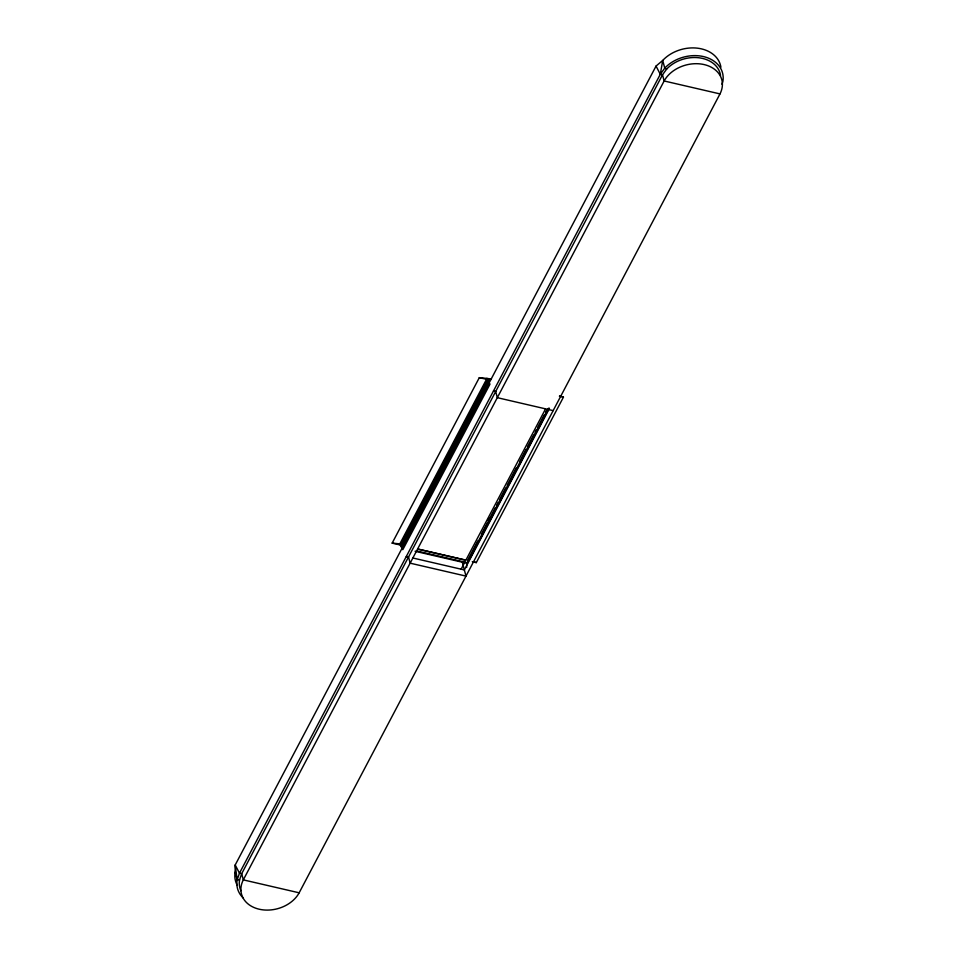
<?xml version="1.0" encoding="UTF-8"?>
<svg xmlns="http://www.w3.org/2000/svg" width="958" height="958" viewBox="0 0 958 958"><rect width="100%" height="100%" fill="white"/><g stroke="black" fill="none" stroke-linecap="round" stroke-linejoin="round"><path stroke-width="1.44" d="M237.141 885.024A33.338 25.279 -14.8 0 1 235.141 872.139L235.213 864.966L656.05 66.066L662.72 60.426A33.338 25.279 -14.8 0 1 697.388 48.163A33.338 25.279 -14.8 0 1 720.919 67.216M466.642 567.459L466.75 563.244L548.347 408.336M243.344 898.101A33.338 25.279 -14.8 0 1 237.177 879.851L239.464 873.193L660.302 74.293L662.72 60.426L664.756 68.138L666.648 69.108A30.896 23.423 -14.8 0 1 698.753 57.755A30.896 23.423 -14.8 0 1 720.56 75.395M240.877 890.712A30.896 23.423 -14.8 0 1 239.56 879.875L241.679 873.708L662.505 74.808L666.648 69.108M721.949 84.256L722.859 81.598A33.338 25.279 -14.8 0 0 703.447 56.57A33.338 25.279 -14.8 0 0 664.756 68.138L660.302 74.293L662.505 74.808L664.145 80.975L243.308 879.875A30.896 23.423 -14.8 0 0 259.187 909.214A30.896 23.423 -14.8 0 0 299.159 892.808L719.985 93.908A30.896 23.423 -14.8 0 0 704.106 64.569A30.896 23.423 -14.8 0 0 664.145 80.975L719.985 93.908M487.55 379.536L400.372 545.03L392.157 543.126L479.311 377.668A223.633 119.654 27.8 0 1 491.406 378.997M400.552 545.365L487.73 379.883M401.294 546.814L488.472 381.32M461.049 569.327L545.425 409.162M487.742 520.673L489.143 518.027M467.468 560.681L477.934 540.827M481.419 534.205L487.694 522.29M489.095 519.643L495.37 507.728M496.759 505.082L498.16 502.435M499.549 499.789L505.836 487.861M507.225 485.215L516.29 468.007M519.775 461.385L526.05 449.47M527.451 446.823L533.726 434.908M535.127 432.262L536.516 429.615M537.917 426.969L544.192 415.054M545.581 412.395L546.982 409.749M466.714 564.478L549.006 408.24M549.473 408.359L464.355 569.938L412.802 557.987M472.294 561.687L476.294 562.609L563.448 397.151A223.633 119.654 27.8 0 0 559.855 395.858M235.141 872.139L237.177 879.851L239.56 879.875M408.515 556.981L406.3 556.49L408.503 556.993L410.144 563.172L465.983 576.105L462.319 562.214M465.384 560.047L417.712 549.03L465.372 560.083M479.311 377.668L490.448 380.194M559.388 396.217L563.448 397.151M493.466 390.996L495.681 391.499M553.161 410.623L497.31 397.678L495.681 391.511M416.431 550.862L464.331 561.963L464.534 562.729M415.065 551.269L466.75 563.244M299.159 892.808L243.308 879.875L241.679 873.708L239.464 873.193L235.213 864.966L237.177 879.851M656.05 66.066L660.302 74.293M392.157 543.126A223.633 119.654 27.8 0 1 401.546 544.108M473.899 561.747A223.633 119.654 27.8 0 1 476.294 562.609M486.975 378.434L399.809 543.928L402.791 549.7L489.969 384.206L486.987 378.422"/></g></svg>
